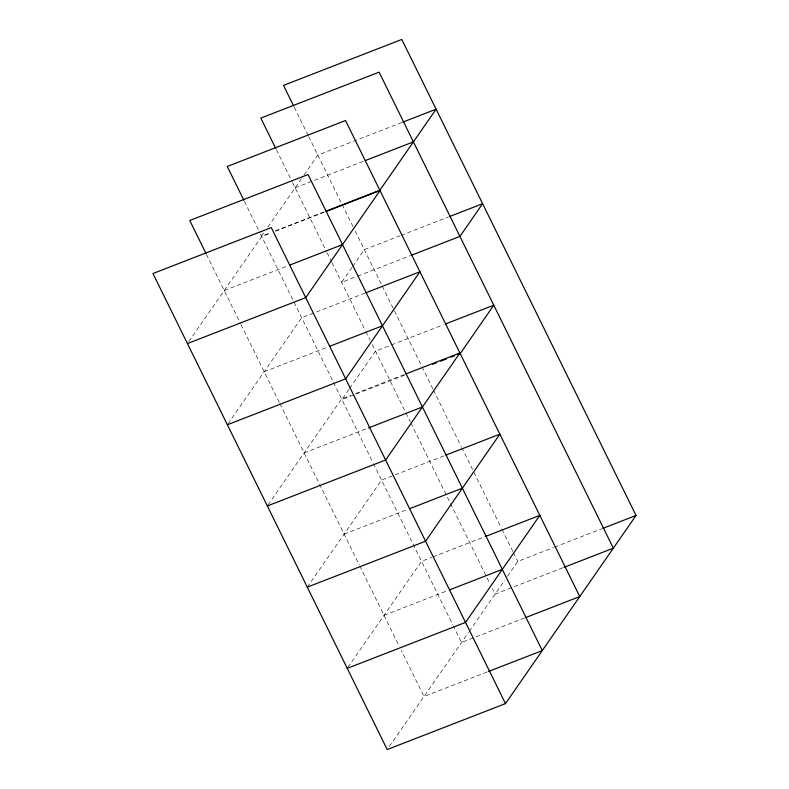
<?xml version="1.0" encoding="UTF-8"?>
<svg xmlns="http://www.w3.org/2000/svg" width="789" height="789" viewBox="0 0 789 789"><rect width="100%" height="100%" fill="white"/><g stroke="black" fill="none" stroke-linecap="round" stroke-linejoin="round"><path stroke-width="0.59" stroke-dasharray="3.94 2.96" d="M263.664 233.179L261.563 236.207L270.745 232.637M267.856 227.133L301.329 178.906M304.071 174.941L317.829 155.117L402.804 122.117M188.818 341.558L261.711 236.513L270.903 232.942M228.08 423.762L301.664 317.711L364.834 293.183M351.963 267.481L341.647 282.344L356.579 276.544M352.653 266.495L364.34 249.64L399.944 235.812M268.033 504.96L341.627 398.909L350.809 395.338M348.925 389.45L341.933 399.53L405.092 375.002M349.626 388.444L375.505 351.144L390.427 345.345M307.296 587.154L381.58 480.106L444.74 455.578M347.939 667.356L421.533 561.304L431.869 557.29M389.283 746.552L468.479 632.423M469.179 631.417L504.684 580.24M507.435 576.286L517.752 561.413L553.355 547.586M295.135 187.821L364.035 161.064M275.341 230.852L324.723 211.669M275.499 231.157L324.881 211.985M224.234 290.53L288.537 265.548M401.088 235.369L448.172 217.083M357.723 276.101L410.546 255.587M264.187 371.727L327.346 347.199M391.581 344.901L443.25 324.831M355.405 393.553L404.787 374.38M304.14 452.925L367.299 428.388M344.093 534.123L408.406 509.142M433.013 556.847L484.693 536.776M554.499 547.142L601.583 528.857M384.046 615.321L447.205 590.783M562.813 567.804L495.058 594.117L492.346 588.594M524.646 617.965L461.486 642.502L453.389 626.042M487.168 671.981L423.999 696.519L401.325 650.432M294.238 107.176L308.183 135.511M308.716 136.596L341.627 203.483M342.17 204.578L352.979 226.561M355.149 230.96L381.748 285.026M382.29 286.131L421.464 365.731M422.007 366.836L432.885 388.947M433.427 390.052L461.171 446.436M461.723 447.541L501.429 528.245M501.972 529.35L512.86 551.462M513.402 552.576L517.752 561.413M276.367 149.693L291.92 181.283M292.453 182.377L326.508 251.573M327.041 252.667L331.37 261.465M331.913 262.559L365.287 330.394M365.83 331.488L370.13 340.227M372.28 344.596L405.388 411.888M405.931 412.992L410.28 421.829M410.822 422.934L449.957 502.455M450.499 503.56L490.166 584.176M244.403 201.343L259.956 232.933M260.488 234.027L332.988 381.353M333.52 382.448L372.891 462.443M373.434 463.547L452.847 624.947M206.462 254.413L240.428 323.451M240.97 324.545L279.306 402.449M279.848 403.544L359.212 564.845M359.754 565.94L399.165 646.043"/><path stroke-width="1.18" d="M505.483 703.61L271.248 227.587L152.967 273.527L387.202 749.55L505.483 703.61L636.033 515.473L401.798 39.45L283.517 85.39L293.705 106.091M402.804 122.117L436.11 109.178L379.844 190.267L325.867 211.225M365.189 160.621L413.416 141.882M326.025 211.541L380.002 190.573L305.708 297.621L187.427 343.56M289.691 265.104L342.515 244.59M449.316 216.64L482.621 203.7L459.928 236.404L411.7 255.143M365.978 292.739L419.955 271.771L345.671 378.819L227.38 424.758M329.644 346.302L382.468 325.788M445.548 323.944L493.786 305.205L460.214 353.59L457.916 354.478M405.931 373.927L459.908 352.969L385.624 460.017L267.333 505.956M432.648 364.291L436.09 362.96M440.686 361.175L446.426 358.946M451.022 357.161L454.474 355.819M368.453 427.944L422.421 406.986M445.884 455.125L499.861 434.167L425.577 541.215L307.296 587.154M409.55 508.698L462.374 488.184M485.837 536.323L539.814 515.365L465.53 622.413L347.249 668.352M602.727 528.413L636.033 515.473M449.503 589.896L502.327 569.382M563.957 567.36L613.339 548.177L379.105 72.154L260.824 118.094L275.834 148.598M525.79 617.521L579.767 596.563L345.533 120.53L227.252 166.469L243.87 200.248M488.312 671.538L542.29 650.58L308.055 174.547L189.764 220.486L205.919 253.318"/></g></svg>
